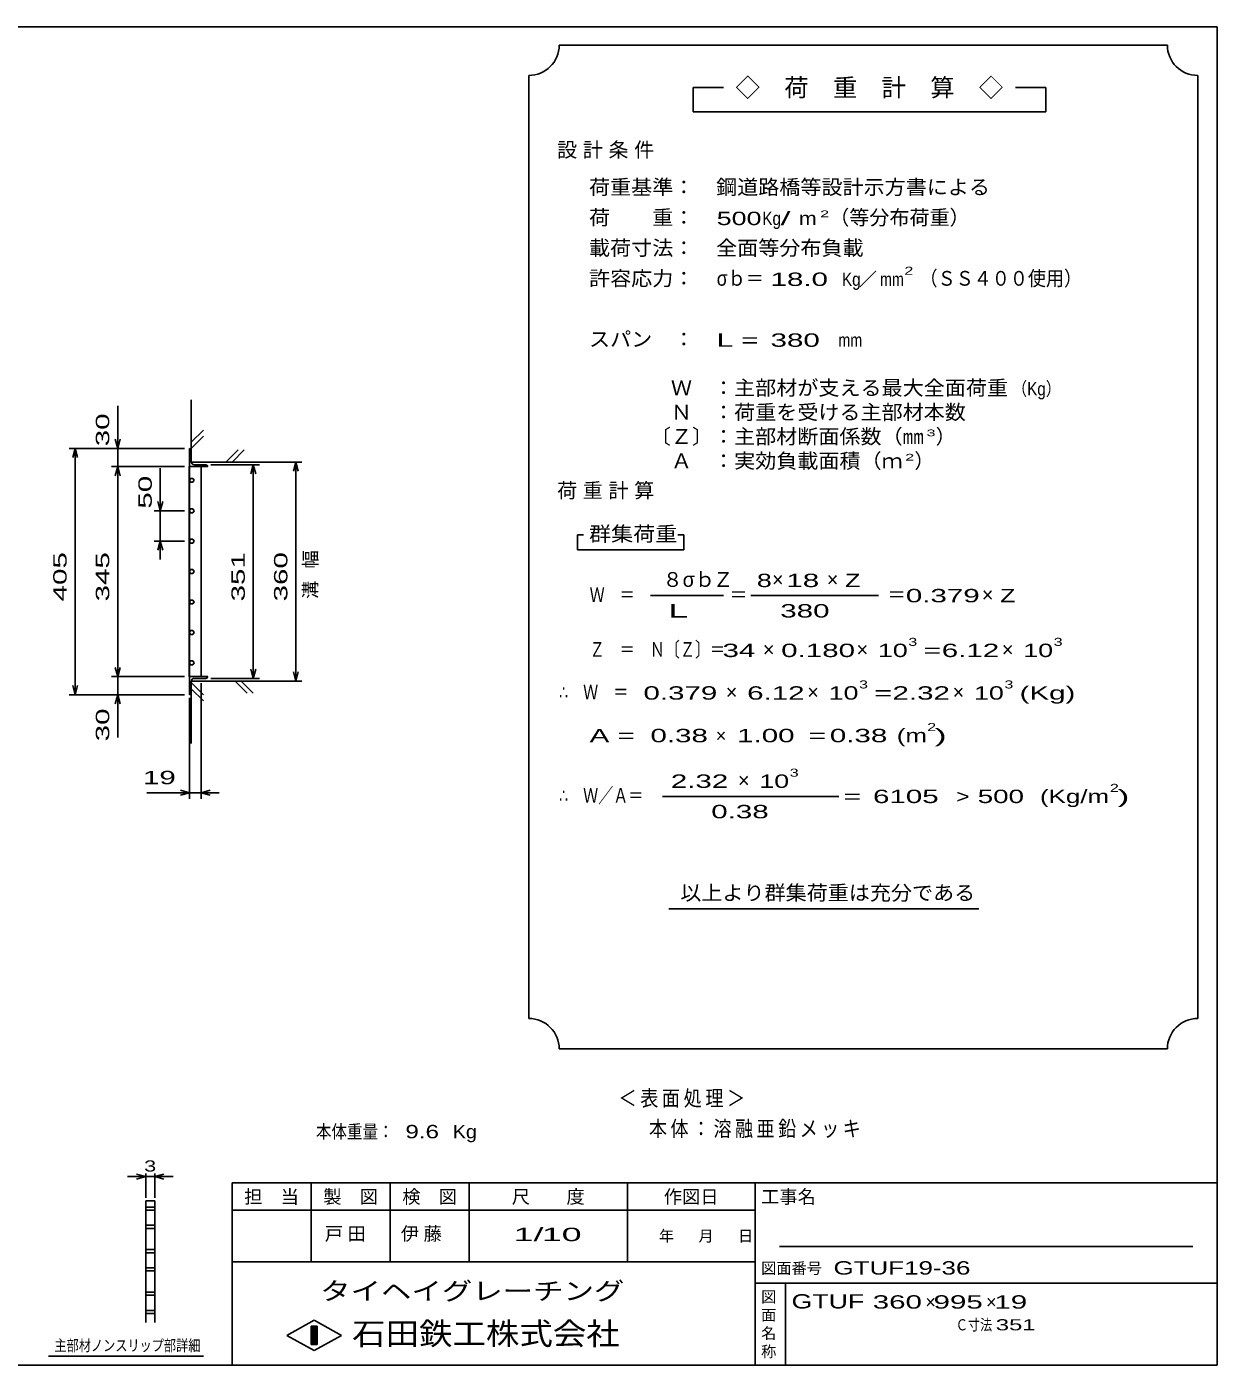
# Model space of a CAD drawing. Units: millimetres, scale not verified. Extents: x -1820 to 1736, y -1282 to 1048.
# Drawn here: x -222 to 1736, y -1152 to 1048 of the extents above; entities that cross this region are included whole.
import ezdxf
from ezdxf.enums import TextEntityAlignment as Align

# ---------------------------------------------------------------- set-up
doc = ezdxf.new("R2010")
doc.units = ezdxf.units.MM
doc.header["$LTSCALE"] = 10
for name, color, linetype, lineweight in [('0_2', 150, 'Continuous', 25), ('16', 3, 'Continuous', 25), ('22', 4, 'Continuous', 25), ('24', 2, 'Continuous', 25), ('32', 4, 'Continuous', 25)]:
    doc.layers.add(name, color=color, linetype=linetype, lineweight=lineweight)
doc.styles.add('ベクトル', font='')
doc.styles.get('ベクトル').set_extended_font_data('ベクトル')

msp = doc.modelspace()

# ---------------------------------------------------------------- linework, layer by layer
at = {"layer": '0_2'}
for p, q in [((-1724, 1048.5), (1736, 1048.5)), ((1736, 1048.5), (1736, -1151.5)), ((1736, -851.5), (116, -851.5)), ((116, -851.5), (116, -1151.5)), ((246, -851.5), (246, -981.5)), ((376, -981.5), (376, -851.5)), ((506, -851.5), (506, -981.5)), ((766, -981.5), (766, -851.5)), ((976, -851.5), (976, -1151.5)), ((976, -896.5), (116, -896.5)), ((1696, -956.5), (1016, -956.5)), ((116, -981.5), (976, -981.5)), ((976, -1016.5), (1736, -1016.5)), ((1026, -1151.5), (1026, -1016.5)), ((206, -1102.5), (251, -1077.5)), ((251, -1077.5), (296, -1102.5)), ((246, -1087.5), (256, -1087.5)), ((246, -1117.5), (246, -1087.5)), ((246, -1087.5), (248, -1087.5)), ((248, -1087.5), (248, -1117.5)), ((250, -1117.5), (250, -1087.5)), ((250, -1087.5), (252, -1087.5)), ((252, -1087.5), (252, -1117.5)), ((254, -1117.5), (254, -1087.5)), ((254, -1087.5), (256, -1087.5)), ((256, -1087.5), (256, -1117.5)), ((256, -1087.5), (256, -1117.5)), ((251, -1127.5), (206, -1102.5)), ((256, -1117.5), (246, -1117.5)), ((248, -1117.5), (250, -1117.5)), ((296, -1102.5), (251, -1127.5)), ((252, -1117.5), (254, -1117.5)), ((1736, -1151.5), (-1724, -1151.5))]:
    msp.add_line(p, q, dxfattribs=at)
at = {"layer": '16'}
for p, q in [((46, 355.5), (46, 325.5)), ((49, 333.5), (49, 352.5)), ((45.3, -19.5), (45.3, 325.5)), ((45.3, 325.5), (46, 325.5)), ((46, 325.5), (76, 325.5)), ((46, 325.5), (46, -19.5)), ((65, 325.5), (46, 325.5)), ((73, 328.5), (54, 328.5)), ((65, -19.5), (65, 325.5)), ((47.85, 306.24), (46, 302.98)), ((46, 302.98), (47.9, 299.74)), ((51.6, 306.26), (47.85, 306.24)), ((47.9, 299.74), (51.65, 299.76)), ((53.5, 303), (51.6, 306.26)), ((51.65, 299.76), (53.5, 303.02)), ((47.85, 256.24), (46, 252.98)), ((46, 252.98), (47.9, 249.74)), ((51.6, 256.26), (47.85, 256.24)), ((47.9, 249.74), (51.65, 249.76)), ((53.5, 253), (51.6, 256.26)), ((51.65, 249.76), (53.5, 253.02)), ((47.85, 206.24), (46, 202.98)), ((46, 202.98), (47.9, 199.74)), ((51.6, 206.26), (47.85, 206.24)), ((47.9, 199.74), (51.65, 199.76)), ((53.5, 203), (51.6, 206.26)), ((51.65, 199.76), (53.5, 203.02)), ((47.85, 156.24), (46, 152.98)), ((51.6, 156.26), (47.85, 156.24)), ((53.5, 153), (51.6, 156.26)), ((46, 152.98), (47.9, 149.74)), ((47.9, 149.74), (51.65, 149.76)), ((51.65, 149.76), (53.5, 153.02)), ((47.85, 106.24), (46, 102.98)), ((46, 102.98), (47.9, 99.74)), ((51.6, 106.26), (47.85, 106.24)), ((47.9, 99.74), (51.65, 99.76)), ((53.5, 103), (51.6, 106.26)), ((51.65, 99.76), (53.5, 103.02)), ((47.85, 56.24), (46, 52.98)), ((46, 52.98), (47.9, 49.74)), ((51.6, 56.26), (47.85, 56.24)), ((47.9, 49.74), (51.65, 49.76)), ((53.5, 53), (51.6, 56.26)), ((51.65, 49.76), (53.5, 53.02)), ((47.85, 6.24), (46, 2.98)), ((46, 2.98), (47.9, -0.26)), ((51.6, 6.26), (47.85, 6.24)), ((53.5, 3), (51.6, 6.26)), ((51.65, -0.24), (53.5, 3.02)), ((46, -19.5), (45.3, -19.5)), ((46, -19.5), (76, -19.5)), ((46, -49.5), (46, -19.5)), ((46, -19.5), (65, -19.5)), ((47.9, -0.26), (51.65, -0.24)), ((49, -27.5), (49, -46.5)), ((73, -22.5), (54, -22.5))]:
    msp.add_line(p, q, dxfattribs=at)
for centre, radius, start, end in [((46, 352.5), 3, 0, 90), ((54, 333.5), 5, 180, 270), ((73, 325.5), 3, 0, 90), ((73, -19.5), 3, 270, 0), ((54, -27.5), 5, 90, 180), ((46, -46.5), 3, 270, 0)]:
    msp.add_arc(centre, radius, start, end, dxfattribs=at)
at = {"layer": '22'}
for p, q in [((-72, 355.5), (-72, 425.5)), ((49, 333), (49, 435.5)), ((49, 365.5), (69, 385.5)), ((49, 355.5), (69, 375.5)), ((-152, 355.5), (38, 355.5)), ((-146, 340.5), (-142, 355.5)), ((-138, 340.5), (-142, 355.5)), ((-142, -49.5), (-142, 355.5)), ((-82, 355.5), (38, 355.5)), ((-72, 355.5), (-76, 370.5)), ((-72, 355.5), (-68, 370.5)), ((-72, 325.5), (-72, 355.5)), ((106, 333), (126, 353)), ((116, 333), (136, 353)), ((49, 333), (231, 333)), ((217, 318), (221, 333)), ((225, 318), (221, 333)), ((221, -27), (221, 333)), ((-82, 325.5), (38, 325.5)), ((-76, 310.5), (-72, 325.5)), ((-68, 310.5), (-72, 325.5)), ((-72, -19.5), (-72, 325.5)), ((-2, 253), (-2, 323)), ((81, 328.5), (161, 328.5)), ((147, 313.5), (151, 328.5)), ((155, 313.5), (151, 328.5)), ((151, -22.5), (151, 328.5)), ((-2, 253), (-6, 268)), ((2, 268), (-2, 253)), ((38, 253), (-12, 253)), ((-2, 253), (-2, 203)), ((-12, 203), (38, 203)), ((-2, 203), (-6, 188)), ((2, 188), (-2, 203)), ((-2, 203), (-2, 173)), ((-82, -19.5), (38, -19.5)), ((-72, -19.5), (-76, -4.5)), ((-72, -19.5), (-68, -4.5)), ((-72, -49.5), (-72, -19.5)), ((151, -22.5), (147, -7.5)), ((151, -22.5), (155, -7.5)), ((221, -27), (217, -12)), ((221, -27), (225, -12)), ((-142, -49.5), (-146, -34.5)), ((-142, -49.5), (-138, -34.5)), ((49, -27), (231, -27)), ((49, -129.5), (49, -27)), ((69, -49.5), (49, -29.5)), ((69, -59.5), (49, -39.5)), ((65, -220.5), (65, -30.5)), ((81, -22.5), (161, -22.5)), ((141, -47), (121, -27)), ((151, -47), (131, -27)), ((-152, -49.5), (38, -49.5)), ((-82, -49.5), (38, -49.5)), ((-76, -64.5), (-72, -49.5)), ((-68, -64.5), (-72, -49.5)), ((-72, -119.5), (-72, -49.5)), ((46, -220.5), (46, -54.5)), ((-24, -210.5), (46, -210.5)), ((46, -210.5), (31, -206.5)), ((31, -214.5), (46, -210.5)), ((46, -210.5), (65, -210.5)), ((65, -210.5), (80, -206.5)), ((80, -214.5), (65, -210.5)), ((65, -210.5), (95, -210.5))]:
    msp.add_line(p, q, dxfattribs=at)
at = {"layer": '24', "color": 4}
for p, q in [((1654, 1018.5), (654, 1018.5)), ((604, 968.5), (604, -581.5)), ((1704, -581.5), (1704, 968.5)), ((924, 948.5), (874, 948.5)), ((874, 948.5), (874, 908.5)), ((1454, 948.5), (1404, 948.5)), ((1454, 908.5), (1454, 948.5)), ((874, 908.5), (1454, 908.5)), ((694, 213.5), (684, 213.5)), ((684, 213.5), (684, 188.5)), ((859, 213.5), (849, 213.5)), ((859, 188.5), (859, 213.5)), ((684, 188.5), (859, 188.5)), ((804, 113.5), (924, 113.5)), ((969, 113.5), (1179, 113.5)), ((824, -216.5), (1114, -216.5)), ((834, -401.5), (1344, -401.5)), ((654, -631.5), (1654, -631.5))]:
    msp.add_line(p, q, dxfattribs=at)
for centre, start, end in [((604, 1018.5), 270, 0), ((1704, 1018.5), 180, 270), ((604, -631.5), 0, 90), ((1704, -631.5), 90, 180)]:
    msp.add_arc(centre, 50, start, end, dxfattribs=at)
at = {"layer": '32'}
for p, q in [((-26, -841.5), (-56, -841.5)), ((-26, -841.5), (-41, -837.5)), ((-41, -845.5), (-26, -841.5)), ((-26, -876.5), (-26, -836.5)), ((-26, -841.5), (-11, -841.5)), ((-11, -836.5), (-11, -876.5)), ((-11, -841.5), (4, -837.5)), ((4, -845.5), (-11, -841.5)), ((-11, -841.5), (19, -841.5)), ((-26, -881.5), (-11, -881.5)), ((-26, -1081.5), (-26, -881.5)), ((-26, -891.5), (-11, -891.5)), ((-11, -896.5), (-26, -896.5)), ((-11, -881.5), (-11, -1081.5)), ((-26, -921.5), (-11, -921.5)), ((-11, -926.5), (-26, -926.5)), ((-26, -961.5), (-11, -961.5)), ((-11, -966.5), (-26, -966.5)), ((-26, -991.5), (-11, -991.5)), ((-11, -996.5), (-26, -996.5)), ((-26, -1031.5), (-11, -1031.5)), ((-11, -1036.5), (-26, -1036.5)), ((-26, -1061.5), (-11, -1061.5)), ((-11, -1066.5), (-26, -1066.5)), ((69, -1136.5), (-186, -1136.5))]:
    msp.add_line(p, q, dxfattribs=at)

# ---------------------------------------------------------------- texts
at = {"layer": '0_2', "style": 'ベクトル'}
for s, height, p in [('担\u3000当', 21.99, (136, -874.5)), ('製\u3000図', 21.99, (266, -874.5)), ('検\u3000図', 21.99, (396, -874.5)), ('尺\u3000\u3000度', 21.99, (576, -874.5)), ('作図日', 21.99, (826, -874.5)), ('工事名', 21.99, (986, -874.5)), ('年', 18.33, (818, -939)), ('月', 18.33, (883, -939)), ('日', 18.33, (948, -939)), ('図面番号', 18.33, (986, -992)), ('図', 18.33, (986, -1039)), ('面', 18.33, (986, -1069)), ('名', 18.33, (986, -1099)), ('称', 18.33, (986, -1129))]:
    msp.add_text(s, height=height, dxfattribs=at).set_placement(p, align=Align.MIDDLE_LEFT)
at = {"layer": '0_2', "color": 2, "style": 'ベクトル', "width": 1.45}
msp.add_text('GTUF19-36', height=21.99, dxfattribs=at).set_placement((1105, -991.5), align=Align.MIDDLE_LEFT)
at = {"layer": '0_2', "color": 8, "style": 'ベクトル'}
for s, height, width, p in [('タイヘイグレーチング', 29.33, 1.25, (261, -1029.5)), ('石田鉄工株式会社', 36.66, 1.1, (313.5, -1099.5))]:
    msp.add_text(s, height=height, dxfattribs=dict(at, width=width)).set_placement(p, align=Align.MIDDLE_LEFT)
at = {"layer": '22', "color": 2, "style": 'ベクトル', "width": 1.65}
for s, p in [(' 30 ', (-97, 345.5)), (' 50 ', (-27, 243)), (' 405 ', (-167, 90.5)), (' 345 ', (-97, 90.5)), (' 351 ', (126, 90.5)), (' 360 ', (196, 90.5)), (' 30 ', (-97, -139.5))]:
    msp.add_text(s, height=21.99, rotation=90, dxfattribs=at).set_placement(p, align=Align.MIDDLE_LEFT)
at = {"layer": '22', "color": 2, "style": 'ベクトル'}
for s, height, width, p in [(' 19 ', 21.99, 1.65, (-44, -185.5)), ('本体重量：', 21.99, 0.85, (254, -767.5)), ('  9.6', 21.99, 1.35, (379, -767.5)), ('Kg', 21.99, 1.1, (479, -767.5)), ('1/', 21.99, 2, (579, -936.5)), (' 10 ', 21.99, 2, (609, -936.5)), ('GTUF', 23.46, 1.4, (1036, -1046.5)), (' 360 ', 21.99, 1.65, (1156, -1047.5)), (' 995 ', 21.99, 1.65, (1256, -1047.5)), (' 19 ', 21.99, 1.65, (1356, -1047.5)), ('Ｃ寸法：', 18.33, 0.8, (1306, -1085)), (' 351 ', 18.33, 1.6, (1361, -1085))]:
    msp.add_text(s, height=height, dxfattribs=dict(at, width=width)).set_placement(p, align=Align.MIDDLE_LEFT)
for p in [(1256, -1047.5), (1356, -1047.5)]:
    msp.add_text('×', height=21.99, dxfattribs=at).set_placement(p, align=Align.MIDDLE_LEFT)
at = {"layer": '22', "color": 2, "insert": (246, 108), "char_height": 21.99, "attachment_point": 4, "rotation": 90, "style": 'ベクトル'}
msp.add_mtext('\\T1.67;溝幅', dxfattribs=at)
at = {"layer": '22', "color": 2, "attachment_point": 4, "style": 'ベクトル'}
for s, insert, char_height in [('\\T1.2;\\W0.85;＜表面処理＞', (751.5, -714), 25.66), ('\\T1.19;\\W0.85;本体：溶融亜鉛メッキ', (801.5, -764), 25.66), ('\\T1.25;戸田\u3000', (268.5, -936.5), 21.99), ('\\T1.25;伊藤\u3000', (393.5, -936.5), 21.99)]:
    msp.add_mtext(s, dxfattribs=dict(at, insert=insert, char_height=char_height))
at = {"layer": '24', "style": 'ベクトル'}
for s, height, p in [('◇\u3000荷\u3000重\u3000計\u3000算\u3000◇', 29.33, (944, 948.5)), ('（等分布荷重）', 24.19, (1098, 735)), ('／', 21.99, (1146.5, 633.5)), ('）', 24.19, (1273, 375)), ('）', 24.19, (1238, 335)), ('σｂ', 24.19, (857, 140)), ('８', 24.19, (824, 140)), ('Ｚ', 24.19, (907, 140)), ('×', 24.19, (1004, 140)), ('×', 24.19, (1094, 140)), ('×', 24.19, (1349, 115)), ('×', 24.19, (989, 25)), ('×', 24.19, (1143, 25)), ('×', 24.19, (1382, 25)), ('×', 24.19, (928, -45)), ('×', 24.19, (1062, -45)), ('×', 24.19, (1301, -45)), ('×', 21.99, (911.5, -116.5)), ('×', 24.19, (948, -190))]:
    msp.add_text(s, height=height, dxfattribs=at).set_placement(p, align=Align.MIDDLE_LEFT)
for s, height, width, p in [('荷重基準：\u3000', 24.19, 1.05, (703, 785)), ('鋼道路橋等設計示方書による', 24.19, 1.05, (912, 785)), ('荷\u3000\u3000重：\u3000', 24.19, 1.05, (703, 735)), ('500', 21.99, 1.5, (913, 733.5)), ('Kg', 21.99, 0.85, (988, 733.5)), ('/', 21.99, 2, (1018, 733.5)), ('m', 21.99, 1.2, (1048, 733.5)), ('2', 11, 1.8, (1083, 741)), ('載荷寸法：\u3000', 24.19, 1.05, (703, 685)), ('全面等分布負載', 24.19, 1.05, (912, 685)), ('許容応力：\u3000', 24.19, 1.05, (703, 635)), ('σｂ＝', 24.19, 0.9, (913, 635)), (' 18.0', 21.99, 1.65, (988, 633.5)), ('Kg', 21.99, 0.85, (1119, 633.5)), ('mm', 21.99, 0.8, (1181.5, 633.5)), ('2', 13.2, 1.5, (1221.5, 647.5)), ('（ＳＳ４００使用）', 24.19, 0.9, (1246.5, 635)), ('スパン\u3000：\u3000', 24.19, 1.05, (703, 535)), ('L =', 21.99, 1.65, (913, 533.5)), (' 380 ', 21.99, 1.65, (988, 533.5)), ('mm', 21.99, 0.8, (1113, 533.5)), ('\u3000Ｗ\u3000：主部材が支える最大全面荷重', 24.19, 1.05, (803, 455)), ('（Kg）', 21.99, 0.85, (1398, 453.5)), ('\u3000Ｎ\u3000：荷重を受ける主部材本数', 24.19, 1.05, (803, 415)), ('〔Ｚ〕：主部材断面係数（㎜', 24.19, 1.05, (803, 375)), ('3', 11, 1.8, (1258, 381)), ('\u3000Ａ\u3000：実効負載面積（ｍ', 24.19, 1.05, (803, 335)), ('2', 11, 1.8, (1223, 341)), ('群集荷重', 24.19, 1.1, (703, 215)), ('8', 21.99, 1.5, (979, 138.5)), (' 18 ', 21.99, 1.65, (1014, 138.5)), ('Z', 21.99, 1.4, (1124, 138.5)), ('Ｗ\u3000＝', 24.19, 0.75, (704, 115)), ('＝', 24.19, 0.9, (934, 115)), ('＝', 24.19, 0.9, (1194, 115)), ('0.379', 21.99, 1.65, (1224, 113.5)), ('Z', 21.99, 1.4, (1379, 113.5)), (' 380 ', 21.99, 1.65, (1004, 88.5)), ('3', 13.2, 1.5, (1228, 37.5)), ('3', 13.2, 1.5, (1467, 37.5)), ('Ｚ\u3000＝\u3000Ｎ〔Ｚ〕＝', 24.19, 0.75, (704, 25)), (' 34 ', 21.99, 1.65, (909, 23.5)), ('0.180', 21.99, 1.65, (1019, 23.5)), ('10', 21.99, 1.5, (1178, 23.5)), ('=', 21.99, 1.7, (1253, 23.5)), ('6.12', 21.99, 1.65, (1283, 23.5)), ('10', 21.99, 1.5, (1417, 23.5)), ('∴\u3000Ｗ\u3000＝', 24.19, 0.75, (654, -45)), (' 0.379', 21.99, 1.65, (779, -46.5)), ('6.12', 21.99, 1.65, (963, -46.5)), ('10', 21.99, 1.5, (1097, -46.5)), ('3', 13.2, 1.5, (1147, -32.5)), ('=', 21.99, 1.7, (1172, -46.5)), ('2.32', 21.99, 1.65, (1202, -46.5)), ('10', 21.99, 1.5, (1336, -46.5)), ('3', 13.2, 1.5, (1386, -32.5)), ('(Kg)', 21.99, 1.65, (1411, -46.5)), ('A = ', 21.99, 1.65, (704, -116.5)), ('0.38', 21.99, 1.65, (804, -116.5)), ('1.00', 21.99, 1.65, (946.5, -116.5)), ('0.38', 21.99, 1.65, (1099, -116.5)), ('(m', 21.99, 1.45, (1209, -116.5)), ('2', 13.2, 1.5, (1259, -102.5)), (')', 21.99, 2, (1271.5, -116.5)), ('=', 21.99, 1.7, (1064, -116.5)), ('3', 13.2, 1.5, (1033, -177.5)), (' 2.32', 21.99, 1.65, (824, -191.5)), ('10', 21.99, 1.5, (983, -191.5)), ('2', 13.2, 1.5, (1559.5, -202.5)), ('∴\u3000Ｗ／Ａ＝', 24.19, 0.75, (654, -215)), ('=', 21.99, 1.7, (1121.5, -216.5)), (' 6105 ', 21.99, 1.65, (1156.5, -216.5)), ('>', 21.99, 1.3, (1306.5, -216.5)), (' 500 ', 21.99, 1.55, (1329.5, -216.5)), ('(Kg/m', 21.99, 1.45, (1444.5, -216.5)), (')', 21.99, 2, (1572, -216.5)), ('0.38', 21.99, 1.65, (904, -241.5)), ('以上より群集荷重は充分である', 24.19, 1.05, (853, -375))]:
    msp.add_text(s, height=height, dxfattribs=dict(at, width=width)).set_placement(p, align=Align.MIDDLE_LEFT)
at = {"layer": '24', "attachment_point": 4, "style": 'ベクトル'}
for s, insert, char_height in [('\\T1.28;設計条件', (650.5, 845), 24.19), ('\\T1.28;荷重計算', (650.5, 285), 24.19), ('\\T1.5;\\W2;\\~L\\~', (809, 88.5), 21.99)]:
    msp.add_mtext(s, dxfattribs=dict(at, insert=insert, char_height=char_height))
at = {"layer": '32', "color": 2, "style": 'ベクトル'}
for s, width, p in [('3', 1.45, (-28.5, -824)), ('主部材ノンスリップ部詳細', 0.8, (-176, -1119))]:
    msp.add_text(s, height=18.33, dxfattribs=dict(at, width=width)).set_placement(p, align=Align.MIDDLE_LEFT)

doc.saveas('drawing.dxf')
